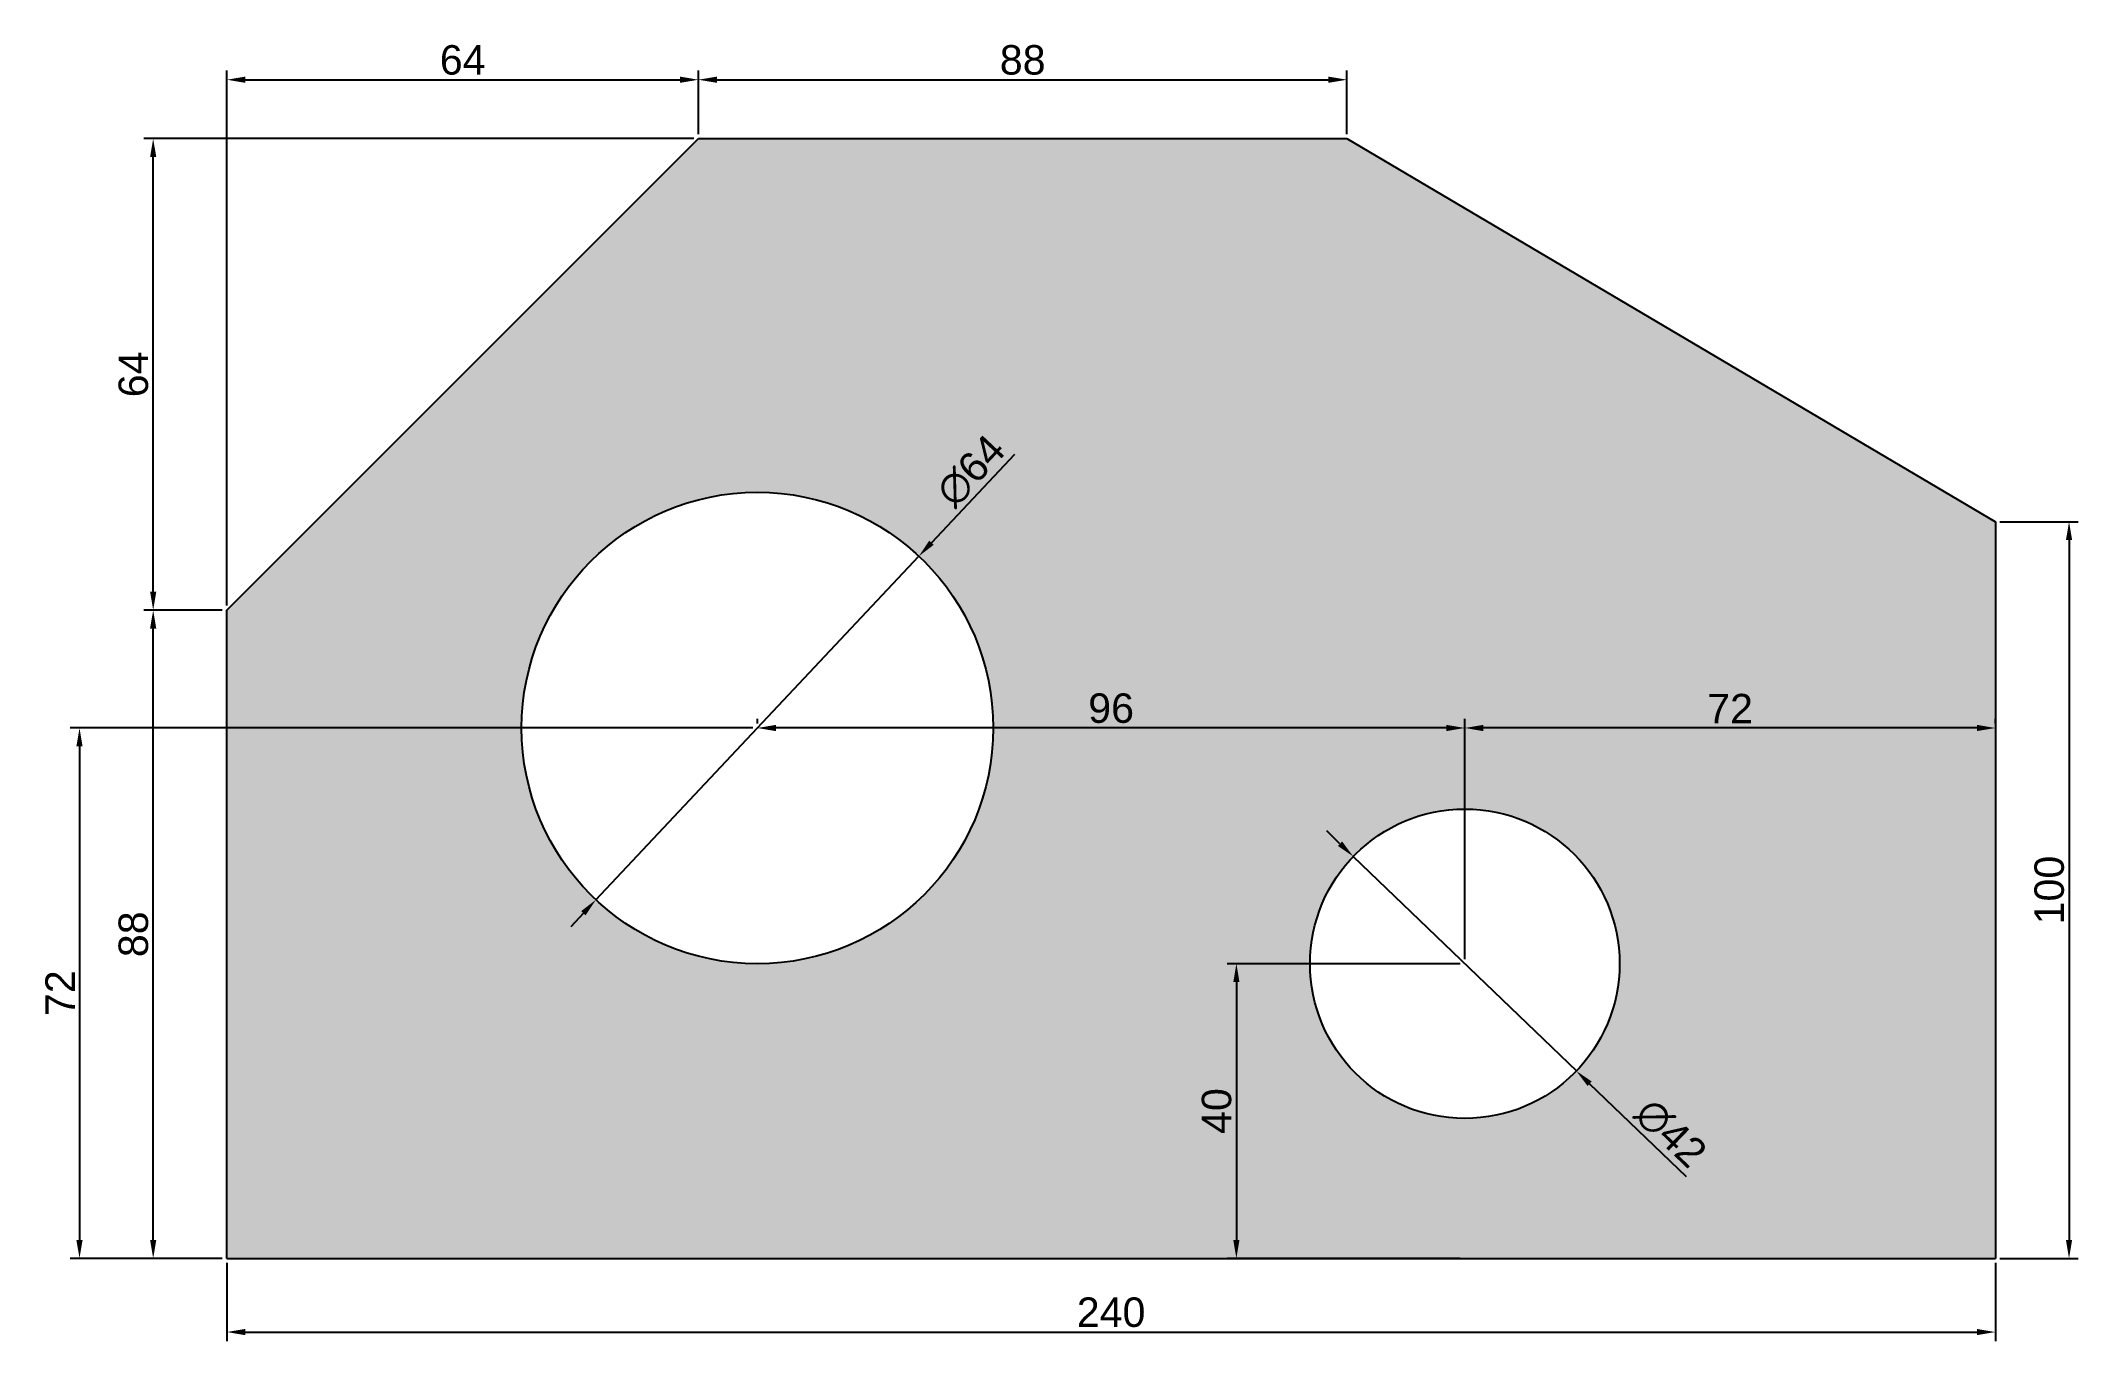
# Model space of a CAD drawing. Header units: millimetres. Extents: x -25 to 251, y -11 to 165.
import ezdxf

# ---------------------------------------------------------------- set-up
doc = ezdxf.new("R2010")
doc.units = ezdxf.units.MM
doc.layers.add('terezín', color=7, linetype='Continuous')
doc.styles.get("Standard").update_dxf_attribs({"font": 'arial.ttf'})
doc.dimstyles.new('ISO-25', dxfattribs={"dimtxt": 4, "dimasz": 2.5, "dimexe": 1.25, "dimexo": 0.625, "dimtad": 1, "dimtxsty": 'Standard', "dimcen": 2.5, "dimadec": 0, "dimazin": 0, "dimtfac": 1, "dimtmove": 0, "dimatfit": 3, "dimfxl": 1, "dimarcsym": 0})

# ---------------------------------------------------------------- blocks, each defined once
blk = doc.blocks.new('*D3')
at = {"layer": 'Defpoints', "color": 0, "transparency": 16777216}
for p in [(-10, 88), (0, 88), (0, 0)]:
    blk.add_point(p, dxfattribs=at)
at = {"layer": 'terezín', "color": 0, "lineweight": -2, "transparency": 16777216}
for p, q in [((-0.63, 88), (-11.25, 88)), ((-10, 2.5), (-10, 85.5)), ((-0.63, 0), (-11.25, 0))]:
    blk.add_line(p, q, dxfattribs=at)
at = {"layer": 'terezín', "color": 0, "transparency": 16777216}
for points in [[(-10.42, 85.5), (-9.58, 85.5), (-10, 88)], [(-10.42, 2.5), (-9.58, 2.5), (-10, 0)]]:
    blk.add_solid(points, dxfattribs=at)
at = {"layer": 'terezín', "color": 0, "transparency": 16777216, "insert": (-12.67, 44), "char_height": 4, "attachment_point": 5, "rotation": 90}
blk.add_mtext('88', dxfattribs=at)
blk = doc.blocks.new('*D4')
at = {"layer": 'Defpoints', "color": 0, "transparency": 16777216}
for p in [(-10, 152), (64, 152), (0, 88)]:
    blk.add_point(p, dxfattribs=at)
at = {"layer": 'terezín', "color": 0, "lineweight": -2, "transparency": 16777216}
for p, q in [((63.38, 152), (-11.25, 152)), ((-10, 90.5), (-10, 149.5)), ((-0.63, 88), (-11.25, 88))]:
    blk.add_line(p, q, dxfattribs=at)
at = {"layer": 'terezín', "color": 0, "transparency": 16777216}
for points in [[(-10.42, 149.5), (-9.58, 149.5), (-10, 152)], [(-10.42, 90.5), (-9.58, 90.5), (-10, 88)]]:
    blk.add_solid(points, dxfattribs=at)
at = {"layer": 'terezín', "color": 0, "transparency": 16777216, "insert": (-12.67, 120), "char_height": 4, "attachment_point": 5, "rotation": 90}
blk.add_mtext('64', dxfattribs=at)
blk = doc.blocks.new('*D5')
at = {"layer": 'Defpoints', "color": 0, "transparency": 16777216}
for p in [(64, 160), (64, 152), (0, 88)]:
    blk.add_point(p, dxfattribs=at)
at = {"layer": 'terezín', "color": 0, "lineweight": -2, "transparency": 16777216}
for p, q in [((0, 88.62), (0, 161.25)), ((64, 152.62), (64, 161.25)), ((2.5, 160), (61.5, 160))]:
    blk.add_line(p, q, dxfattribs=at)
at = {"layer": 'terezín', "color": 0, "transparency": 16777216}
for points in [[(2.5, 160.42), (2.5, 159.58), (0, 160)], [(61.5, 160.42), (61.5, 159.58), (64, 160)]]:
    blk.add_solid(points, dxfattribs=at)
at = {"layer": 'terezín', "color": 0, "transparency": 16777216, "insert": (32, 162.67), "char_height": 4, "attachment_point": 5}
blk.add_mtext('64', dxfattribs=at)
blk = doc.blocks.new('*D6')
at = {"layer": 'Defpoints', "color": 0, "transparency": 16777216}
for p in [(72, 72), (-20, 0), (0, 0)]:
    blk.add_point(p, dxfattribs=at)
at = {"layer": 'terezín', "color": 0, "lineweight": -2, "transparency": 16777216}
for p, q in [((71.38, 72), (-21.25, 72)), ((-20, 69.5), (-20, 2.5)), ((-0.63, 0), (-21.25, 0))]:
    blk.add_line(p, q, dxfattribs=at)
at = {"layer": 'terezín', "color": 0, "transparency": 16777216}
for points in [[(-20.42, 69.5), (-19.58, 69.5), (-20, 72)], [(-20.42, 2.5), (-19.58, 2.5), (-20, 0)]]:
    blk.add_solid(points, dxfattribs=at)
at = {"layer": 'terezín', "color": 0, "transparency": 16777216, "insert": (-22.63, 36), "char_height": 4, "attachment_point": 5, "rotation": 90}
blk.add_mtext('72', dxfattribs=at)
blk = doc.blocks.new('*D7')
at = {"layer": 'Defpoints', "color": 0, "transparency": 16777216}
for p in [(0, 0), (240, 0), (240, -10)]:
    blk.add_point(p, dxfattribs=at)
at = {"layer": 'terezín', "color": 0, "lineweight": -2, "transparency": 16777216}
for p, q in [((0, -0.62), (0, -11.25)), ((240, -0.62), (240, -11.25)), ((2.5, -10), (237.5, -10))]:
    blk.add_line(p, q, dxfattribs=at)
at = {"layer": 'terezín', "color": 0, "transparency": 16777216}
for points in [[(2.5, -9.58), (2.5, -10.42), (0, -10)], [(237.5, -9.58), (237.5, -10.42), (240, -10)]]:
    blk.add_solid(points, dxfattribs=at)
at = {"layer": 'terezín', "color": 0, "transparency": 16777216, "insert": (120, -7.33), "char_height": 4, "attachment_point": 5}
blk.add_mtext('240', dxfattribs=at)
blk = doc.blocks.new('*D8')
at = {"layer": 'Defpoints', "color": 0, "transparency": 16777216}
for p in [(240, 100), (240, 0), (250, 0)]:
    blk.add_point(p, dxfattribs=at)
at = {"layer": 'terezín', "color": 0, "lineweight": -2, "transparency": 16777216}
for p, q in [((240.63, 100), (251.25, 100)), ((250, 97.5), (250, 2.5)), ((240.63, 0), (251.25, 0))]:
    blk.add_line(p, q, dxfattribs=at)
at = {"layer": 'terezín', "color": 0, "transparency": 16777216}
for points in [[(249.58, 97.5), (250.42, 97.5), (250, 100)], [(249.58, 2.5), (250.42, 2.5), (250, 0)]]:
    blk.add_solid(points, dxfattribs=at)
at = {"layer": 'terezín', "color": 0, "transparency": 16777216, "insert": (247.33, 50), "char_height": 4, "attachment_point": 5, "rotation": 90}
blk.add_mtext('100', dxfattribs=at)
blk = doc.blocks.new('*D9')
at = {"layer": 'Defpoints', "color": 0, "transparency": 16777216}
for p in [(152, 160), (64, 152), (152, 152)]:
    blk.add_point(p, dxfattribs=at)
at = {"layer": 'terezín', "color": 0, "lineweight": -2, "transparency": 16777216}
for p, q in [((64, 152.62), (64, 161.25)), ((152, 152.62), (152, 161.25)), ((66.5, 160), (149.5, 160))]:
    blk.add_line(p, q, dxfattribs=at)
at = {"layer": 'terezín', "color": 0, "transparency": 16777216}
for points in [[(66.5, 160.42), (66.5, 159.58), (64, 160)], [(149.5, 160.42), (149.5, 159.58), (152, 160)]]:
    blk.add_solid(points, dxfattribs=at)
at = {"layer": 'terezín', "color": 0, "transparency": 16777216, "insert": (108, 162.67), "char_height": 4, "attachment_point": 5}
blk.add_mtext('88', dxfattribs=at)
blk = doc.blocks.new('*D11')
at = {"layer": 'Defpoints', "color": 0, "transparency": 16777216}
for p in [(168, 72), (240, 72), (168, 40)]:
    blk.add_point(p, dxfattribs=at)
at = {"layer": 'terezín', "color": 0, "lineweight": -2, "transparency": 16777216}
for p, q in [((168, 40.62), (168, 73.25)), ((237.5, 72), (170.5, 72)), ((240, 72.62), (240, 73.25))]:
    blk.add_line(p, q, dxfattribs=at)
at = {"layer": 'terezín', "color": 0, "transparency": 16777216}
for points in [[(170.5, 72.42), (170.5, 71.58), (168, 72)], [(237.5, 72.42), (237.5, 71.58), (240, 72)]]:
    blk.add_solid(points, dxfattribs=at)
at = {"layer": 'terezín', "color": 0, "transparency": 16777216, "insert": (204, 74.63), "char_height": 4, "attachment_point": 5}
blk.add_mtext('72', dxfattribs=at)
blk = doc.blocks.new('*D12')
at = {"layer": 'Defpoints', "color": 0, "transparency": 16777216}
for p in [(72, 72), (72, 72), (168, 40)]:
    blk.add_point(p, dxfattribs=at)
at = {"layer": 'terezín', "color": 0, "lineweight": -2, "transparency": 16777216}
for p, q in [((72, 72.62), (72, 73.25)), ((165.5, 72), (74.5, 72)), ((168, 40.62), (168, 73.25))]:
    blk.add_line(p, q, dxfattribs=at)
at = {"layer": 'terezín', "color": 0, "transparency": 16777216}
for points in [[(74.5, 72.42), (74.5, 71.58), (72, 72)], [(165.5, 72.42), (165.5, 71.58), (168, 72)]]:
    blk.add_solid(points, dxfattribs=at)
at = {"layer": 'terezín', "color": 0, "transparency": 16777216, "insert": (120, 74.67), "char_height": 4, "attachment_point": 5}
blk.add_mtext('96', dxfattribs=at)
blk = doc.blocks.new('*D13')
at = {"layer": 'Defpoints', "color": 0, "transparency": 16777216}
for p in [(168, 40), (168, 0), (137, 0)]:
    blk.add_point(p, dxfattribs=at)
at = {"layer": 'terezín', "color": 0, "lineweight": -2, "transparency": 16777216}
for p, q in [((167.38, 40), (135.75, 40)), ((137, 37.5), (137, 2.5)), ((167.38, 0), (135.75, 0))]:
    blk.add_line(p, q, dxfattribs=at)
at = {"layer": 'terezín', "color": 0, "transparency": 16777216}
for points in [[(136.58, 37.5), (137.42, 37.5), (137, 40)], [(136.58, 2.5), (137.42, 2.5), (137, 0)]]:
    blk.add_solid(points, dxfattribs=at)
at = {"layer": 'terezín', "color": 0, "transparency": 16777216, "insert": (134.33, 20), "char_height": 4, "attachment_point": 5, "rotation": 90}
blk.add_mtext('40', dxfattribs=at)
blk = doc.blocks.new('*D14')
at = {"layer": 'Defpoints', "color": 0, "transparency": 16777216}
for p in [(152.86, 54.56), (183.14, 25.44)]:
    blk.add_point(p, dxfattribs=at)
at = {"layer": 'terezín', "color": 0, "lineweight": -2, "transparency": 16777216}
for p, q in [((151.06, 56.29), (149.26, 58.02)), ((152.86, 54.56), (183.14, 25.44)), ((198.07, 11.09), (184.94, 23.71))]:
    blk.add_line(p, q, dxfattribs=at)
at = {"layer": 'terezín', "color": 0, "transparency": 16777216}
for points in [[(151.35, 56.59), (150.77, 55.99), (152.86, 54.56)], [(185.23, 24.01), (184.65, 23.41), (183.14, 25.44)]]:
    blk.add_solid(points, dxfattribs=at)
at = {"layer": 'terezín', "color": 0, "transparency": 16777216, "insert": (195.93, 17), "char_height": 4, "attachment_point": 5, "rotation": 316.1233}
blk.add_mtext('∅42', dxfattribs=at)
blk = doc.blocks.new('*D15')
at = {"layer": 'Defpoints', "color": 0, "transparency": 16777216}
for p in [(93.91, 95.32), (50.09, 48.68)]:
    blk.add_point(p, dxfattribs=at)
at = {"layer": 'terezín', "color": 0, "lineweight": -2, "transparency": 16777216}
for p, q in [((106.87, 109.12), (95.62, 97.15)), ((50.09, 48.68), (93.91, 95.32)), ((48.38, 46.85), (46.67, 45.03))]:
    blk.add_line(p, q, dxfattribs=at)
at = {"layer": 'terezín', "color": 0, "transparency": 16777216}
for points in [[(95.32, 97.43), (95.92, 96.86), (93.91, 95.32)], [(48.08, 47.14), (48.68, 46.57), (50.09, 48.68)]]:
    blk.add_solid(points, dxfattribs=at)
at = {"layer": 'terezín', "color": 0, "transparency": 16777216, "insert": (100.97, 106.9), "char_height": 4, "attachment_point": 5, "rotation": 46.7899}
blk.add_mtext('∅64', dxfattribs=at)

msp = doc.modelspace()

# ---------------------------------------------------------------- hatches: boundary and pattern name
at = {"layer": 'terezín', "true_color": 0xffffad, "transparency": 33554687}
h = msp.add_hatch(color=51, dxfattribs=at)
h.dxf.hatch_style = 1
h.paths.add_polyline_path([(152, 152), (64, 152), (0, 88), (0, 0), (240, 0), (240, 100)])
h.paths.add_polyline_path([(104, 72, -1), (40, 72, -1)], flags=16)
h.paths.add_polyline_path([(189, 40, -1), (147, 40, -1)], flags=16)

# ---------------------------------------------------------------- linework, layer by layer
for p, q in [((64, 152), (152, 152)), ((240, 100), (240, 0)), ((0, 0), (0, 88)), ((0, 0), (240, 0))]:
    msp.add_line(p, q)
at = {"layer": 'terezín'}
for p, q in [((0, 88), (64, 152)), ((152, 152), (240, 100))]:
    msp.add_line(p, q, dxfattribs=at)
for centre, radius in [((72, 72), 32), ((168, 40), 21)]:
    msp.add_circle(centre, radius, dxfattribs=at)

# ---------------------------------------------------------------- dimensions: what is measured, and where the dimension line sits
for base, p1, p2, picture, middle in [((64, 160), (0, 88), (64, 152), '*D5', (32, 162.667)), ((152, 160), (64, 152), (152, 152), '*D9', (108, 162.667)), ((240, -10), (0, 0), (240, 0), '*D7', (120, -7.333))]:
    dim = msp.add_linear_dim(base=base, p1=p1, p2=p2, dimstyle='ISO-25', dxfattribs=at)
    dim.commit()
    dim.dimension.update_dxf_attribs({"geometry": picture, "text_midpoint": middle})
for base, p1, p2, picture, middle in [((-10, 152), (0, 88), (64, 152), '*D4', (-12.667, 120)), ((250, 0), (240, 100), (240, 0), '*D8', (247.333, 50)), ((-10, 88), (0, 0), (0, 88), '*D3', (-12.667, 44)), ((-20, 0), (72, 72), (0, 0), '*D6', (-22.633, 36))]:
    dim = msp.add_linear_dim(base=base, p1=p1, p2=p2, angle=90, dimstyle='ISO-25', dxfattribs=at)
    dim.commit()
    dim.dimension.update_dxf_attribs({"geometry": picture, "text_midpoint": middle})
for p1, p2, picture, middle in [((50.09, 48.677), (93.91, 95.323), '*D15', (103, 105)), ((152.863, 54.555), (183.137, 25.445), '*D14', (194, 15))]:
    dim = msp.add_diameter_dim_2p(p1=p1, p2=p2, dimstyle='ISO-25', dxfattribs=at)
    dim.commit()
    dim.dimension.update_dxf_attribs({"geometry": picture, "text_midpoint": middle, "dimtype": 163})
for base, p1, p2, picture, middle in [((72, 72), (168, 40), (72, 72), '*D12', (120, 74.667)), ((168, 72), (240, 72), (168, 40), '*D11', (204, 74.633))]:
    dim = msp.add_linear_dim(base=base, p1=p1, p2=p2, dimstyle='ISO-25', override={"dimtmove": 1}, dxfattribs=at)
    dim.commit()
    dim.dimension.update_dxf_attribs({"geometry": picture, "text_midpoint": middle})
dim = msp.add_aligned_dim(p1=(168, 40), p2=(168, 0), distance=-31, dimstyle='ISO-25', dxfattribs=at)
dim.commit()
dim.dimension.update_dxf_attribs({"geometry": '*D13', "text_midpoint": (134.333, 20)})

doc.saveas('drawing.dxf')
